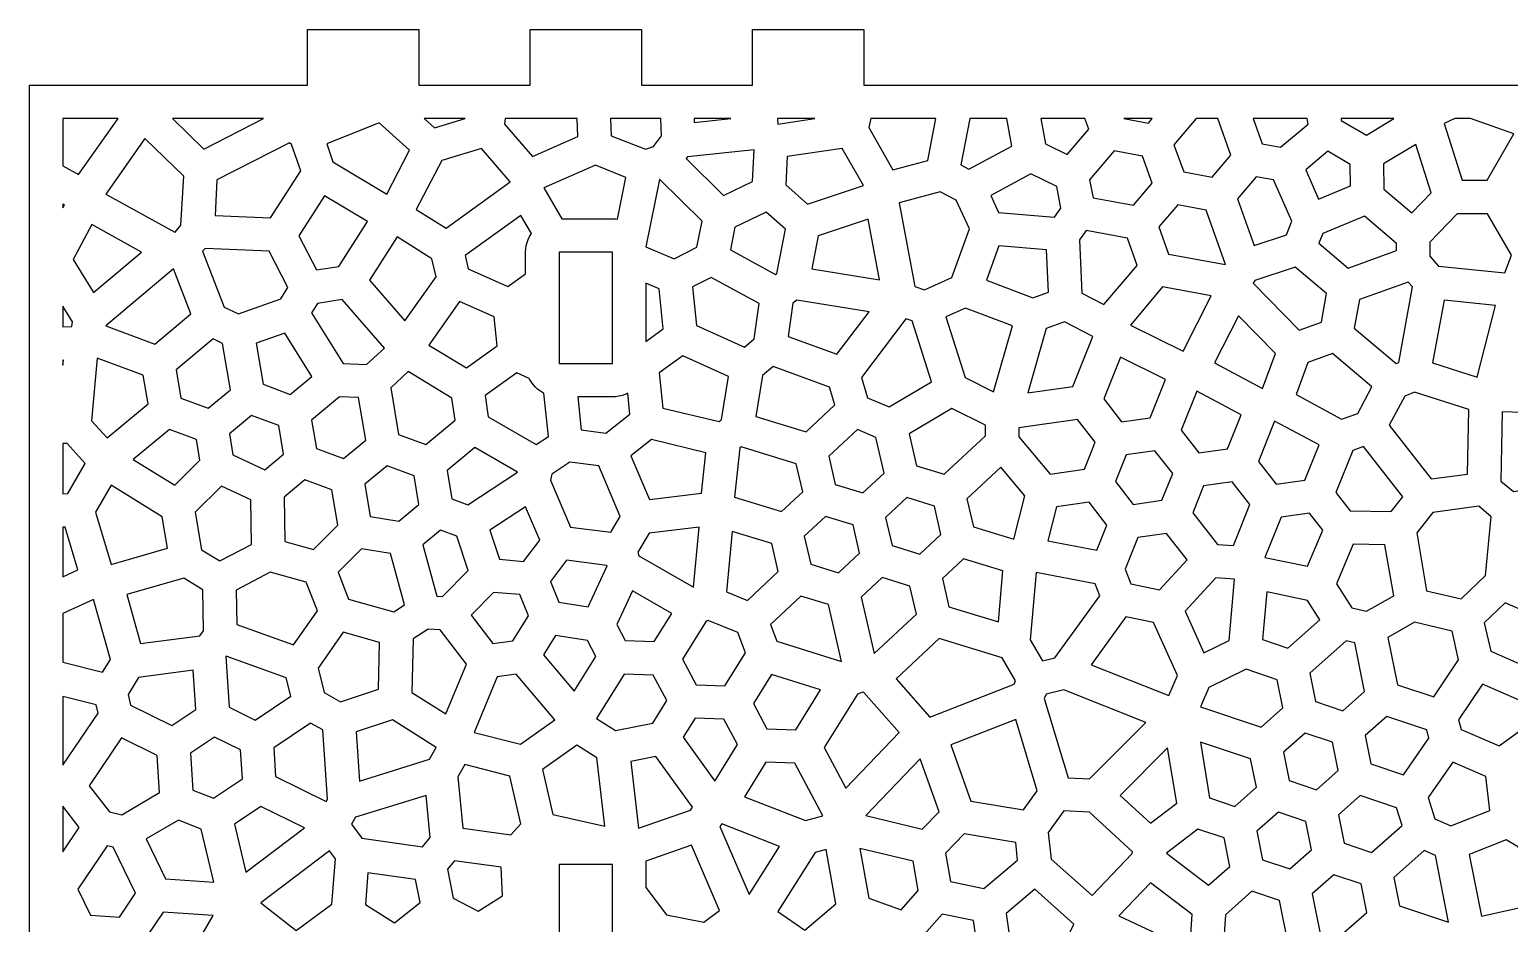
# Model space of a CAD drawing. Header units: millimetres. Extents: x 0 to 300, y -200 to 0.
# Drawn here: x 0 to 133, y -80.3 to 0 of the extents above; entities that cross this region are included whole.
import ezdxf

# ---------------------------------------------------------------- set-up
doc = ezdxf.new("R2010")
doc.units = ezdxf.units.MM

msp = doc.modelspace()

# ---------------------------------------------------------------- linework, layer by layer
at = {"color": 0}
for points in [[(0, -83.26), (0, -78.43), (0, -75.42), (0, -69.68), (0, -50.51), (0, -44.81), (0, -41.8), (0, -37.3), (0, -34.3), (0, -29.8), (0, -26.8), (0, -22.29), (0, -19.29), (0, -14.02), (0, -10.58), (0, -10.3), (0, -5.85), (0, -5), (0.29, -5), (16.18, -5), (17.39, -5), (25, -5), (25, 0), (35, 0), (35, -5), (38.06, -5), (45, -5), (45, 0), (55, 0), (55, -5), (56.61, -5), (59.61, -5), (64.09, -5), (65, -5), (65, 0), (75, 0), (75, -5), (83.44, -5), (83.82, -5), (90.52, -5), (93.19, -5), (96.99, -5), (102.31, -5), (120.99, -5), (121.07, -5), (125.34, -5), (127.25, -5), (130.27, -5), (136.06, -5)], [(3, -12.25), (4.4, -13.03), (7.95, -8), (3, -8), (3, -12.25)], [(21.03, -8), (12.84, -8), (15.67, -10.74), (21.03, -8)], [(26.72, -10.27), (27.27, -11.88), (32.11, -14.77), (34.15, -10.84), (31.42, -8.39), (26.72, -10.27)], [(39.17, -8), (35.48, -8), (36.4, -8.82), (39.17, -8)], [(42.75, -8), (42.7, -8.49), (45.21, -11.4), (49.3, -9.6), (49.23, -8), (42.75, -8)], [(56.74, -8), (52.23, -8), (52.3, -9.53), (55.36, -10.75), (56.1, -10.49), (56.8, -9.54), (56.74, -8)], [(63.06, -8), (59.74, -8), (59.75, -8.35), (63.06, -8)], [(70.61, -8), (67.25, -8), (67.27, -8.5), (70.61, -8)], [(75.63, -8), (75.46, -8.79), (77.61, -12.6), (80.76, -11.77), (81.47, -8), (75.63, -8)], [(84.53, -8), (83.73, -12.16), (84.45, -12.54), (88.32, -10.47), (87.86, -8), (84.53, -8)], [(90.91, -8), (91.33, -10.27), (93.29, -11.22), (95.22, -8.95), (94.88, -8), (90.91, -8)], [(100.94, -8), (98.37, -8), (100.6, -8.41), (100.94, -8)], [(106.82, -8), (104.88, -8), (102.88, -10.35), (103.76, -12.79), (106.31, -13.26), (108, -11.28), (106.82, -8)], [(110.01, -8), (110.82, -10.27), (112.47, -10.57), (114.95, -8.5), (114.87, -8), (110.01, -8)], [(117.93, -8.17), (120.21, -9.49), (122.66, -8), (117.91, -8), (117.93, -8.17)], [(129.55, -8), (128.14, -8), (127.19, -8.45), (128.8, -13.54), (131.06, -13.54), (133.45, -9.37), (129.55, -8)], [(13.86, -13.17), (10.37, -9.78), (6.84, -14.78), (13.05, -18.2), (13.1, -18.2), (13.61, -17.56), (13.86, -13.17)], [(23.37, -10.18), (16.84, -13.51), (16.67, -16.69), (21.67, -16.92), (24.38, -12.69), (23.56, -10.33), (23.37, -10.18)], [(124.63, -10.31), (121.74, -12.07), (121.77, -14.33), (124.28, -16.46), (126, -14.65), (124.63, -10.31)], [(37.06, -11.75), (34.76, -16.16), (37.44, -17.85), (43.21, -13.69), (40.64, -10.69), (37.06, -11.75)], [(65.13, -10.8), (59.14, -11.43), (59.02, -11.59), (62.39, -14.91), (65, -13.65), (65.13, -10.8)], [(68.1, -11.4), (67.99, -13.96), (69.95, -15.69), (74.96, -14), (73.07, -10.67), (68.1, -11.4)], [(95.29, -13.5), (95.61, -15.12), (99.25, -15.78), (100.93, -13.8), (100.06, -11.36), (97.5, -10.89), (95.29, -13.5)], [(118.74, -12.11), (116.71, -10.93), (114.73, -12.6), (115.89, -15.24), (118.77, -14.04), (118.74, -12.11)], [(46.23, -14.23), (47.84, -17), (52.4, -17), (52.69, -17.01), (52.85, -17.04), (53.61, -13.28), (50.87, -12.19), (46.23, -14.23)], [(90.03, -12.97), (86.41, -14.89), (87.11, -16.42), (92.15, -16.85), (92.73, -16.05), (92.35, -14.1), (90.03, -12.97)], [(111.85, -13.51), (110.28, -13.22), (108.6, -15.2), (110.1, -19.41), (112.99, -18.44), (113.49, -17.21), (111.85, -13.51)], [(56.65, -13.47), (56.63, -13.48), (55.41, -19.53), (57.94, -20.59), (59.99, -19.55), (60.46, -17.22), (56.65, -13.47)], [(81.87, -14.58), (78.17, -15.56), (79.58, -23.09), (80.45, -23.38), (82.91, -22.28), (84.49, -17.91), (83.31, -15.32), (81.87, -14.58)], [(3, -15.69), (3, -16), (3.13, -15.76), (3, -15.69)], [(26.51, -14.92), (24.2, -18.54), (25.78, -21.59), (27.8, -21.27), (30.38, -17.23), (26.51, -14.92)], [(103.22, -15.75), (101.54, -17.73), (102.41, -20.17), (107.52, -21.1), (105.78, -16.21), (103.22, -15.75)], [(44.6, -20), (44.61, -19.71), (44.66, -19.41), (44.73, -19.13), (44.83, -18.85), (44.95, -18.59), (45.11, -18.33), (45.13, -18.31), (44.18, -16.69), (39.17, -20.3), (39.44, -21.48), (43.01, -23.08), (44.6, -21.93), (44.6, -20)], [(63.42, -17.75), (63.01, -19.78), (67.05, -22), (67.17, -21.9), (67.97, -17.94), (66.21, -16.39), (63.42, -17.75)], [(75.39, -17.02), (70.91, -18.53), (70.32, -21.48), (76.42, -22.49), (75.39, -17.02)], [(120.01, -16.77), (116.27, -18.33), (115.92, -19.2), (118.54, -21.43), (122.9, -19.86), (122.9, -19.21), (120.01, -16.77)], [(125.89, -19.11), (125.9, -20.35), (126.68, -21.25), (132.62, -21.85), (133.23, -20.25), (131.07, -16.54), (128.34, -16.55), (125.89, -19.11)], [(10.07, -19.99), (5.59, -17.52), (3.92, -20.66), (5.76, -23.62), (10.07, -19.99)], [(36.17, -20.6), (33.05, -18.63), (30.57, -22.5), (33.74, -26.16), (36.54, -22.22), (36.17, -20.6)], [(94.99, -18.06), (94.38, -18.88), (94.61, -23.68), (96.59, -24.71), (99.59, -21.18), (98.71, -18.74), (94.99, -18.06)], [(15.78, -19.66), (15.56, -19.92), (17.49, -24.93), (18.78, -25.55), (22.6, -24.2), (23.23, -23.18), (21.54, -19.92), (15.78, -19.66)], [(91.42, -19.8), (87.13, -19.44), (86.02, -22.52), (90.19, -24.1), (91.6, -23.58), (91.42, -19.8)], [(47.6, -20), (47.6, -30), (52.4, -30), (52.4, -20), (47.6, -20)], [(12.95, -21.48), (6.86, -26.61), (11.26, -28.25), (14.51, -25.55), (12.95, -21.48)], [(61.29, -22.26), (59.6, -23.11), (59.95, -26.58), (64.27, -28.53), (65.15, -27.79), (65.59, -24.62), (61.29, -22.26)], [(113.79, -21.33), (110.17, -22.55), (110.01, -22.79), (114.14, -26.99), (116.14, -26.27), (116.6, -23.71), (113.79, -21.33)], [(55.4, -22.78), (55.4, -28.02), (56.96, -26.89), (56.6, -23.28), (55.4, -22.78)], [(106.23, -23.92), (101.87, -23.12), (98.98, -26.54), (103.7, -28.89), (106.23, -23.92)], [(123.95, -22.68), (119.56, -24.25), (119.09, -26.81), (122.86, -30), (123.1, -29.9), (124.33, -23.12), (123.95, -22.68)], [(3.81, -26.67), (3.86, -26.24), (3, -24.86), (3, -26.69), (3.81, -26.67)], [(25.87, -24.61), (25.36, -25.44), (28.2, -30.01), (30.29, -30.09), (31.9, -28.62), (28.11, -24.25), (25.87, -24.61)], [(41.78, -25.82), (38.66, -24.42), (35.88, -28.34), (39.28, -30.4), (42.04, -28.4), (41.78, -25.82)], [(68.63, -24.59), (68.21, -27.57), (72.59, -29.17), (75.47, -25.37), (68.97, -24.3), (68.63, -24.59)], [(82.37, -25.81), (84.11, -31.27), (86.66, -32.55), (88.36, -26.61), (84.15, -25.02), (82.37, -25.81)], [(127.17, -24.32), (126.14, -29.95), (130.14, -31.23), (131.79, -24.79), (127.17, -24.32)], [(78.77, -25.98), (74.78, -31.25), (75.34, -33.08), (77.27, -33.9), (81.08, -31.65), (79.34, -26.17), (78.77, -25.98)], [(95.6, -27.57), (93.05, -26.25), (91.41, -26.84), (89.75, -32.64), (93.79, -32.06), (95.6, -27.57)], [(112.01, -29.1), (108.68, -25.71), (106.53, -29.93), (110.86, -32.25), (112.01, -29.1)], [(13.18, -30.56), (13.61, -33.12), (16.05, -34.02), (18.05, -32.37), (17.34, -28.19), (16.51, -27.79), (13.18, -30.56)], [(22.96, -27.26), (20.38, -28.17), (21.01, -31.86), (23.44, -32.77), (25.38, -31.16), (22.96, -27.26)], [(117.15, -29.09), (114.91, -29.9), (113.86, -32.79), (117.95, -34.99), (119.41, -34.48), (120.69, -32.09), (117.15, -29.09)], [(3, -29.7), (3, -30.14), (3.04, -29.69), (3, -29.7)], [(10.22, -31.06), (6.07, -29.52), (5.58, -35.14), (6.96, -36.68), (10.65, -33.62), (10.22, -31.06)], [(58.72, -29.32), (56.61, -30.84), (56.93, -34), (62, -35.22), (62.21, -35.04), (62.85, -31.17), (58.72, -29.32)], [(65.9, -31.07), (65.3, -34.75), (69.81, -36.13), (72.4, -33.72), (71.91, -32.11), (66.86, -30.27), (65.9, -31.07)], [(98.08, -29.44), (96.57, -33.18), (98.17, -35.23), (100.74, -34.87), (102.12, -31.45), (98.08, -29.44)], [(34.04, -30.73), (32.47, -32.17), (33.18, -36.38), (35.62, -37.29), (38.26, -35.1), (37.97, -33.11), (34.04, -30.73)], [(46.19, -32.65), (45.93, -32.49), (45.7, -32.32), (45.48, -32.12), (45.28, -31.9), (45.11, -31.67), (44.95, -31.41), (44.92, -31.34), (43.8, -30.84), (40.96, -32.88), (41.24, -34.78), (45.55, -37.27), (46.64, -36.55), (46.24, -32.67), (46.19, -32.65)], [(27.86, -33), (25.36, -35.08), (25.79, -37.64), (28.23, -38.54), (30.23, -36.89), (29.58, -33.06), (27.86, -33)], [(53.27, -32.87), (52.99, -32.94), (52.69, -32.99), (52.4, -33), (49.29, -33), (49.6, -35.97), (51.8, -36.26), (53.97, -34.54), (53.78, -32.66), (53.55, -32.77), (53.27, -32.87)], [(108.93, -34.62), (104.94, -32.48), (103.53, -35.99), (105.13, -38.03), (107.7, -37.67), (108.93, -34.62)], [(123.65, -32.92), (122.24, -35.55), (126.02, -40.37), (129.27, -39.94), (129.39, -34.14), (124.5, -32.57), (123.65, -32.92)], [(82.93, -34.04), (79.09, -36.31), (79.74, -39.19), (82.23, -39.95), (85.94, -36.49), (85.95, -35.54), (82.93, -34.04)], [(137.89, -34.52), (132.39, -34.33), (132.26, -40.57), (133.4, -41.51), (134.27, -41.35), (138.5, -36.44), (137.89, -34.52)], [(17.96, -36.33), (18.28, -38.19), (21.15, -39.54), (22.83, -38.14), (22.4, -35.58), (19.96, -34.68), (17.96, -36.33)], [(94.21, -35.03), (88.95, -35.78), (88.94, -36.6), (91.75, -39.93), (94.84, -39.49), (95.81, -37.08), (94.21, -35.03)], [(115.93, -37.31), (111.94, -35.17), (110.48, -38.79), (112.09, -40.83), (114.66, -40.47), (115.93, -37.31)], [(3, -41.7), (3.44, -41.69), (5, -38.99), (3.38, -37.19), (3, -37.2), (3, -41.7)], [(15, -36.83), (12.57, -35.93), (9.31, -38.63), (13.06, -40.94), (15.32, -38.69), (15, -36.83)], [(55.91, -36.84), (54.06, -38.3), (55.72, -42.22), (60.41, -41.64), (60.79, -38.01), (55.91, -36.84)], [(74.42, -35.94), (71.85, -38.33), (72.43, -40.86), (74.92, -41.63), (76.82, -39.86), (76.09, -36.66), (74.42, -35.94)], [(40.02, -37.54), (37.53, -39.6), (37.97, -42.16), (39.4, -42.69), (43.86, -39.76), (40.02, -37.54)], [(63.86, -37.59), (63.38, -42.01), (67.61, -43.3), (69.51, -41.53), (68.93, -39), (63.98, -37.48), (63.86, -37.59)], [(98.59, -38.2), (97.62, -40.61), (99.23, -42.66), (101.8, -42.29), (102.77, -39.88), (101.17, -37.84), (98.59, -38.2)], [(117.44, -41.59), (118.74, -43.24), (122.4, -43.29), (123.45, -41.97), (119.94, -37.47), (118.96, -37.81), (117.44, -41.59)], [(32.14, -39.2), (30.14, -40.85), (30.63, -43.73), (33.21, -44.15), (35.01, -42.66), (34.58, -40.1), (32.14, -39.2)], [(46.84, -40.48), (48.63, -44.7), (52.26, -45.16), (53.1, -43.73), (51.19, -39.2), (48.58, -38.86), (46.95, -39.95), (46.84, -40.48)], [(87.31, -39.32), (84.27, -42.15), (84.85, -44.68), (88.48, -45.79), (89.49, -41.9), (87.31, -39.32)], [(11.91, -43.76), (7.34, -40.94), (5.94, -43.35), (7.33, -48.05), (12.39, -46.58), (11.91, -43.76)], [(14.88, -43.35), (15.45, -46.73), (17.1, -47.74), (19.95, -46.25), (19.88, -42.26), (17.24, -41.01), (14.88, -43.35)], [(24.75, -40.45), (22.88, -42), (22.95, -46), (25.53, -46.7), (27.72, -44.52), (27.18, -41.35), (24.75, -40.45)], [(105.55, -41), (104.58, -43.41), (106.81, -46.26), (108.24, -46.36), (109.72, -42.68), (108.12, -40.64), (105.55, -41)], [(78.86, -42.05), (76.96, -43.82), (77.54, -46.36), (80.03, -47.12), (81.93, -45.35), (81.35, -42.82), (78.86, -42.05)], [(92.34, -42.88), (91.54, -45.92), (95.95, -46.76), (96.86, -44.51), (95.26, -42.46), (92.34, -42.88)], [(44.59, -42.87), (41.38, -44.98), (42.26, -47.59), (44.42, -47.78), (45.86, -45.87), (44.59, -42.87)], [(71.55, -43.73), (69.65, -45.5), (70.23, -48.03), (72.72, -48.8), (74.62, -47.03), (74.04, -44.49), (71.55, -43.73)], [(115.08, -43.44), (112.51, -43.8), (111.05, -47.42), (114.9, -48.22), (116.27, -44.96), (115.08, -43.44)], [(126.16, -43.38), (124.71, -45.21), (125.6, -50.42), (128.7, -51.15), (130.91, -49.04), (131.42, -43.76), (130.29, -42.83), (126.16, -43.38)], [(4.35, -48.55), (3.21, -44.7), (3, -44.7), (3, -49.16), (4.35, -48.55)], [(35.34, -46.28), (36.6, -50.9), (37.12, -50.94), (39.43, -48.6), (38.4, -45.52), (36.93, -44.97), (35.34, -46.28)], [(55.69, -45.25), (54.68, -46.95), (54.78, -47.28), (59.69, -50.1), (60.21, -44.69), (55.69, -45.25)], [(63.18, -45.08), (62.66, -50.52), (64.54, -51.28), (67.31, -48.7), (66.73, -46.17), (63.18, -45.08)], [(99.65, -45.63), (98.5, -48.47), (99.02, -49.8), (101.58, -50.32), (104.07, -47.63), (102.22, -45.26), (99.65, -45.63)], [(118.99, -46.24), (117.49, -49.8), (118.89, -51.96), (120.19, -52.26), (122.64, -50.87), (121.85, -46.29), (118.99, -46.24)], [(29.84, -46.64), (27.73, -48.75), (28.68, -51.17), (32.75, -52.3), (33.7, -51.67), (32.45, -47.07), (29.84, -46.64)], [(48.26, -47.68), (46.82, -49.57), (47.59, -51.45), (50.23, -51.85), (51.93, -48.19), (51.91, -48.14), (48.26, -47.68)], [(83.97, -47.55), (82.07, -49.31), (82.65, -51.85), (87.1, -53.21), (87.51, -48.63), (83.97, -47.55)], [(18.57, -50.36), (18.64, -53.45), (23.74, -55.29), (25.87, -52.21), (24.86, -49.63), (21.64, -48.75), (18.57, -50.36)], [(79.15, -49.99), (76.66, -49.22), (74.76, -50.99), (75.92, -56.06), (79.73, -52.52), (79.15, -49.99)], [(90.51, -48.78), (89.96, -54.84), (91.07, -56.71), (92.19, -56.43), (96.22, -50.88), (95.79, -49.79), (90.51, -48.78)], [(15.57, -50.32), (13.87, -49.28), (8.75, -50.76), (9.98, -55.17), (15.3, -54.46), (15.65, -54.01), (15.57, -50.32)], [(41.72, -50.56), (39.69, -52.6), (41.66, -55.17), (43.46, -54.93), (44.85, -52.67), (44.07, -50.76), (41.72, -50.56)], [(54.2, -50.41), (52.79, -53.46), (53.56, -54.9), (56.16, -54.99), (57.74, -52.45), (54.2, -50.41)], [(108.32, -49.38), (106.65, -49.26), (103.89, -52.25), (105.58, -55.99), (107.84, -54.88), (108.32, -49.38)], [(114.88, -51.29), (111.23, -50.52), (110.86, -54.81), (113.12, -55.56), (116, -53.02), (114.88, -51.29)], [(3, -56.82), (6.56, -57.73), (7.27, -56.6), (5.76, -51.2), (3, -52.45), (3, -56.82)], [(66.62, -53.44), (67.18, -54.95), (73.01, -56.78), (71.84, -51.66), (69.35, -50.9), (66.62, -53.44)], [(130.79, -53.3), (131.37, -55.85), (135.12, -57.49), (137.21, -55.94), (136.92, -53.36), (132.67, -51.51), (130.79, -53.3)], [(60.83, -53.16), (58.7, -56.57), (59.93, -58.87), (62.52, -58.95), (64.37, -55.99), (63.69, -54.17), (61.02, -53.09), (60.83, -53.16)], [(101.06, -53.28), (98.56, -52.76), (95.43, -57.07), (102.43, -59.84), (103.21, -58.03), (101.06, -53.28)], [(25.94, -57.38), (26.49, -59.55), (27.96, -60.39), (31.36, -59.27), (31.47, -55.06), (28.18, -54.14), (25.94, -57.38)], [(35.84, -53.86), (34.48, -54.75), (34.36, -59.56), (37.42, -61.48), (39.28, -57), (36.92, -53.93), (35.84, -53.86)], [(50.15, -54.88), (47.28, -54.44), (46.21, -56.18), (48.97, -59.43), (50.91, -56.31), (50.15, -54.88)], [(124.52, -53.25), (122.11, -54.62), (122.97, -58.87), (126.24, -59.96), (128.47, -56.63), (127.89, -54.04), (124.52, -53.25)], [(87.43, -56.45), (81.77, -54.71), (77.9, -58.32), (80.95, -61.77), (88.52, -58.8), (88.65, -58.51), (87.43, -56.45)], [(118.38, -54.92), (115.11, -57.81), (115.62, -60.36), (118.08, -61.19), (120.03, -59.47), (119.15, -55.1), (118.38, -54.92)], [(17.67, -56.29), (17.64, -56.33), (17.94, -60.88), (20.28, -62.03), (23.48, -59.88), (23.06, -58.23), (17.67, -56.29)], [(9.79, -58.22), (8.85, -59.73), (9.06, -60.69), (12.79, -62.53), (14.95, -61.08), (14.72, -57.56), (9.79, -58.22)], [(43.75, -57.92), (42.05, -58.15), (39.97, -63.16), (44.13, -64.2), (47.23, -62.02), (43.75, -57.92)], [(53.46, -57.9), (50.98, -61.88), (52.69, -62.96), (56.03, -62.3), (57.28, -60.28), (56.06, -57.99), (53.46, -57.9)], [(65.07, -60.54), (66.29, -62.83), (68.89, -62.92), (71.12, -59.33), (66.69, -57.94), (65.07, -60.54)], [(109.37, -57.47), (106.01, -59.12), (105.26, -60.84), (110.73, -62.67), (112.68, -60.95), (112.17, -58.41), (109.37, -57.47)], [(74.91, -59.53), (74.42, -59.71), (71.44, -64.5), (73.39, -68.15), (78.17, -63.16), (74.99, -59.56), (74.91, -59.53)], [(91.22, -60.09), (93.38, -67.21), (95.3, -67.31), (100.36, -62.24), (92.97, -59.33), (91.4, -59.72), (91.22, -60.09)], [(130.63, -58.8), (128.47, -62.02), (128.7, -62.87), (132.13, -64.36), (134.22, -62.82), (133.93, -60.24), (130.63, -58.8)], [(6.15, -61.42), (5.99, -60.68), (3, -59.92), (3, -66.09), (6.15, -61.42)], [(25.26, -62.3), (21.95, -64.52), (22.12, -67.11), (26.65, -69.34), (26.77, -69.15), (26.35, -62.92), (25.26, -62.3)], [(36.55, -64.49), (32.63, -62.01), (29.37, -63.08), (29.66, -67.51), (35.95, -65.56), (36.55, -64.49)], [(62.42, -61.95), (59.83, -61.86), (58.76, -63.58), (61.62, -67.51), (63.65, -64.24), (62.42, -61.95)], [(88.66, -61.97), (82.82, -64.26), (84.62, -69.33), (89.36, -70.11), (90.6, -68.38), (88.66, -61.97)], [(122.02, -61.71), (120.07, -63.43), (120.59, -65.98), (123.51, -66.96), (125.81, -63.67), (125.61, -62.92), (122.02, -61.71)], [(5.37, -67.94), (7.17, -70.29), (8.28, -70.54), (11.69, -68.55), (11.47, -65.22), (8.27, -63.64), (5.37, -67.94)], [(16.62, -63.57), (14.46, -65.02), (14.68, -68.32), (16.54, -69.05), (19.13, -67.31), (18.95, -64.72), (16.62, -63.57)], [(114.67, -63.2), (112.72, -64.92), (113.24, -67.47), (115.7, -68.3), (117.65, -66.58), (117.13, -64.03), (114.67, -63.2)], [(46.12, -66.47), (47.05, -70.52), (51.71, -71.56), (50.99, -65.43), (49.2, -64.3), (46.12, -66.47)], [(102.32, -64.52), (98.06, -68.8), (100.77, -71.3), (103.13, -69.51), (102.32, -64.52)], [(109.78, -65.52), (105.27, -64.01), (106.09, -69.03), (108.35, -69.79), (110.3, -68.07), (109.78, -65.52)], [(39.12, -66.04), (38.5, -67.14), (38.95, -71.75), (43.28, -72.36), (44.16, -71.36), (43.18, -67.06), (39.12, -66.04)], [(59.61, -69.85), (56.31, -65.3), (54.05, -65.75), (54.75, -71.75), (59.41, -70.12), (59.61, -69.85)], [(66.19, -65.83), (64.26, -68.93), (69.75, -71.06), (71.31, -70.63), (68.79, -65.91), (66.19, -65.83)], [(81.78, -70.28), (80.08, -65.51), (75.18, -70.62), (80.26, -71.83), (81.78, -70.28)], [(127.96, -65.82), (125.75, -69), (126.34, -70.9), (127.77, -71.53), (131.28, -70.17), (130.93, -67.11), (127.96, -65.82)], [(28.94, -71.38), (29.87, -72.65), (35.33, -73.42), (36.02, -72.6), (35.65, -68.8), (29.29, -70.77), (28.94, -71.38)], [(119.63, -68.82), (117.69, -70.54), (118.2, -73.09), (120.66, -73.92), (123.39, -71.51), (122.9, -69.92), (119.63, -68.82)], [(3, -69.77), (3, -73.86), (4.46, -71.69), (3, -69.77)], [(24.71, -71.73), (20.8, -69.8), (18.42, -71.4), (19.45, -75.71), (24.71, -71.73)], [(92.99, -70.19), (91.59, -72.15), (91.84, -74.52), (95.52, -77.81), (99.14, -74.02), (99.15, -73.88), (95.28, -70.31), (92.99, -70.19)], [(110.34, -72.03), (110.85, -74.58), (113.31, -75.41), (115.26, -73.69), (114.75, -71.14), (112.28, -70.31), (110.34, -72.03)], [(13.38, -71.03), (10.49, -72.72), (12.22, -76.29), (16.57, -76.59), (15.44, -71.84), (13.38, -71.03)], [(67.42, -73.38), (62.24, -71.36), (62.05, -71.6), (64.69, -77.71), (67.42, -73.38)], [(107.39, -72.63), (105.03, -71.84), (102.21, -73.98), (106, -76.87), (107.91, -75.18), (107.39, -72.63)], [(84.03, -72.27), (82.34, -73.99), (82.8, -76.55), (85.79, -77.18), (88.83, -74.62), (88.66, -73.03), (84.03, -72.27)], [(133.86, -73.46), (132.76, -72.81), (129.44, -74.1), (130.53, -79.64), (133.88, -78.89), (134.7, -77.7), (133.86, -73.46)], [(6.98, -73.32), (4.34, -77.23), (5.48, -79.57), (8.07, -79.75), (9.52, -77.6), (7.5, -73.44), (6.98, -73.32)], [(27.5, -74.49), (26.97, -73.77), (20.79, -78.46), (23.96, -80.93), (27.18, -78.59), (27.5, -74.49)], [(55.39, -74.7), (55.39, -74.71), (55.4, -75), (55.4, -77.07), (57.26, -79.53), (60.61, -80.18), (62.04, -79.15), (59.5, -73.27), (55.39, -74.7)], [(71.62, -73.66), (70.62, -73.93), (67.27, -79.23), (69.7, -80.91), (72.49, -78.56), (71.62, -73.66)], [(79.43, -74.72), (74.65, -73.58), (75.44, -78.04), (78.36, -79.09), (79.9, -77.36), (79.43, -74.72)], [(122.65, -76.17), (123.17, -78.71), (127.58, -80.19), (126.4, -74.21), (125.38, -73.75), (122.65, -76.17)], [(30.41, -75.76), (30.19, -78.6), (32.82, -80.25), (35.1, -78.42), (34.69, -76.36), (30.41, -75.76)], [(38.19, -74.68), (37.56, -75.43), (38.08, -78.03), (40.32, -79.2), (42.52, -77.82), (42.41, -75.26), (38.19, -74.68)], [(47.6, -75), (47.6, -85), (52.4, -85), (52.4, -75), (47.6, -75)], [(104.52, -79.51), (100.77, -76.65), (97.93, -79.63), (103.75, -82.35), (104.34, -82.22), (104.52, -79.51)], [(119.71, -76.76), (117.25, -75.93), (115.3, -77.65), (116.33, -82.72), (116.36, -82.72), (120.23, -79.31), (119.71, -76.76)], [(93.89, -80.38), (90.38, -77.24), (87.8, -79.41), (88.46, -84.05), (93.3, -81.57), (93.89, -80.38)], [(112.36, -78.25), (109.9, -77.42), (107.52, -79.52), (107.32, -82.56), (113.17, -82.27), (112.36, -78.25)], [(12.01, -79.28), (10.56, -81.43), (12.57, -85.56), (12.98, -85.71), (16.5, -79.59), (12.01, -79.28)], [(82.05, -79.46), (80.43, -81.29), (80.73, -82.77), (85.42, -84.05), (84.86, -80.05), (82.05, -79.46)]]:
    msp.add_lwpolyline(points, dxfattribs=at)

doc.saveas('drawing.dxf')
